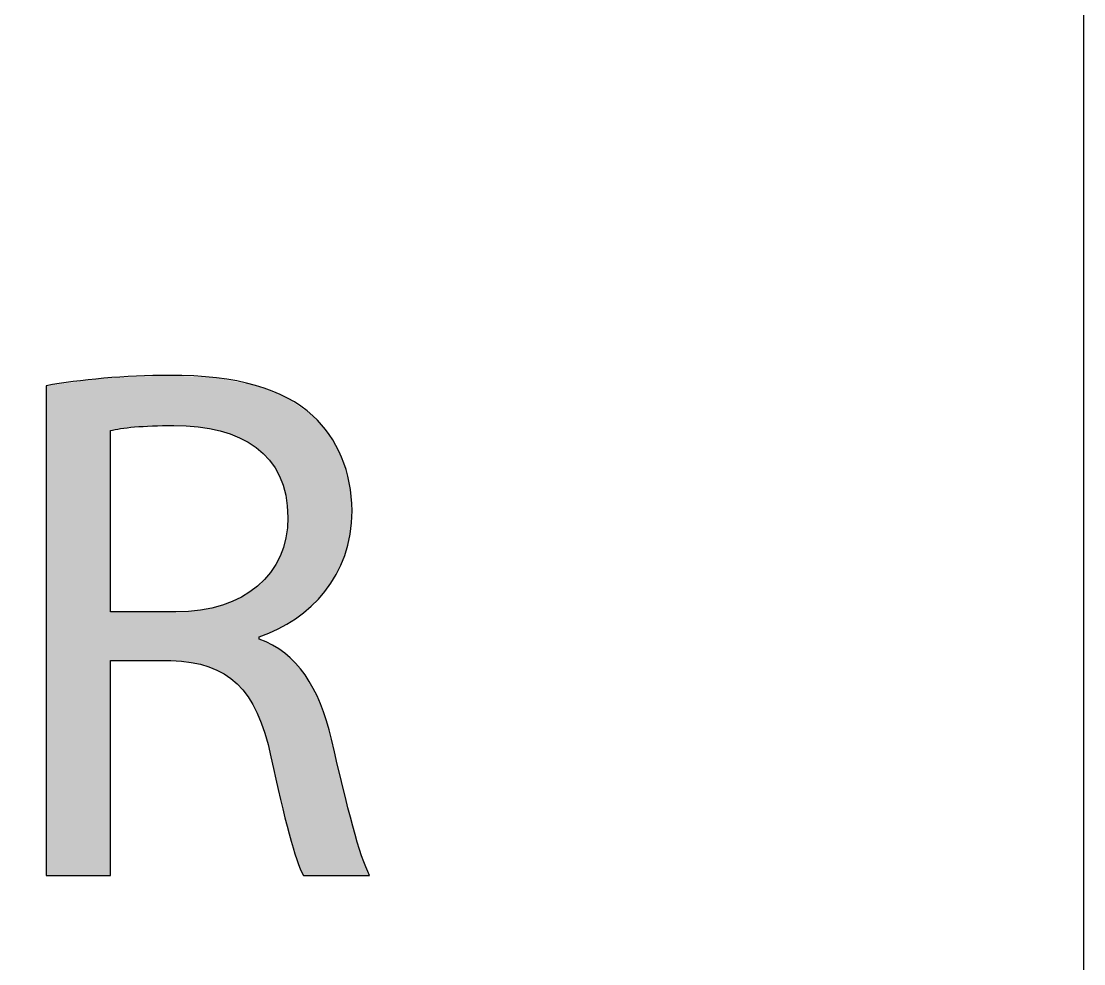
# Model space of a CAD drawing. Extents: x 0 to 360, y -268 to 0.
# Drawn here: x 286.675 to 291, y -203.979 to -200.144 of the extents above; entities that cross this region are included whole.
import ezdxf

# ---------------------------------------------------------------- set-up
doc = ezdxf.new("R2010")
doc.units = 0
doc.layers.add('LAYER_1', color=7, linetype='CONTINUOUS')

# ---------------------------------------------------------------- blocks, each defined once
blk = doc.blocks.new('*U197')
at = {"layer": 'LAYER_1', "color": 250}
for points in [[(287.2779, -201.7892), (287.2087, -201.588), (287.2779, -201.5849)], [(287.2958, -201.7889), (287.2958, -201.5859), (287.3048, -201.7894)], [(287.3048, -201.7894), (287.3048, -201.5864), (287.3559, -201.7922)], [(287.0106, -203.6203), (286.777, -201.627), (287.0106, -201.5969)], [(287.0381, -203.6203), (287.0106, -201.5969), (287.0381, -201.5957)], [(287.0795, -201.8014), (287.0381, -201.5957), (287.0795, -201.5938)], [(287.1365, -201.7948), (287.0795, -201.5938), (287.1365, -201.5913)], [(287.2087, -201.7905), (287.1365, -201.5913), (287.2087, -201.588)], [(287.3559, -201.7922), (287.3559, -201.5891), (287.367, -201.7928)], [(287.367, -201.7928), (287.367, -201.5896), (287.3949, -201.7943)], [(287.3949, -201.7943), (287.3949, -201.5911), (287.4045, -201.7957)], [(287.4045, -201.7957), (287.4045, -201.5916), (287.439, -201.8008)], [(287.439, -201.8008), (287.439, -201.5934), (287.441, -201.8011)], [(287.441, -201.8011), (287.441, -201.5936), (287.4504, -201.8032)], [(287.4504, -201.8032), (287.4504, -201.5941), (287.4697, -201.8074)], [(287.4697, -201.8074), (287.4697, -201.5951), (287.4846, -201.8107)], [(287.4846, -201.8107), (287.4846, -201.598), (287.4937, -201.8135)], [(287.4937, -201.8135), (287.4937, -201.5997), (287.501, -201.8157)], [(287.501, -201.8157), (287.501, -201.6011), (287.5256, -201.8232)], [(287.5256, -201.8232), (287.5256, -201.6058), (287.5341, -201.8266)], [(287.5341, -201.8266), (287.5341, -201.6075), (287.5539, -201.8346)], [(287.5539, -201.8346), (287.5539, -201.6113), (287.5639, -201.8386)], [(287.5639, -201.8386), (287.5639, -201.6132), (287.5715, -201.8426)], [(287.5715, -201.8426), (287.5715, -201.6147), (287.5984, -201.8566)], [(287.5984, -201.8566), (287.5984, -201.6199), (287.5992, -201.857)], [(287.5992, -201.857), (287.5992, -201.62), (287.6059, -201.8615)], [(287.6059, -201.8615), (287.6059, -201.6213), (287.6287, -201.8766)], [(287.6287, -201.8766), (287.6287, -201.6257), (287.6314, -201.8784)], [(287.6314, -201.8784), (287.6314, -201.6267), (287.6356, -201.882)], [(287.6356, -201.882), (287.6356, -201.6284), (287.6371, -201.8832)], [(287.6371, -201.8832), (287.6371, -201.629), (287.6438, -201.8888)], [(287.6438, -201.8888), (287.6438, -201.6317), (287.6603, -201.9028)], [(287.6603, -201.9028), (287.6603, -201.6382), (287.6651, -201.9079)], [(287.6651, -201.9079), (287.6651, -201.6401), (287.6663, -201.9092)], [(287.6663, -201.9092), (287.6663, -201.6406), (287.6859, -201.9304)], [(287.6859, -201.9304), (287.6859, -201.6484), (287.6897, -201.9356)], [(287.6897, -201.9356), (287.6897, -201.6499), (287.6913, -201.9378)], [(287.6913, -201.9378), (287.6913, -201.6505), (287.6983, -201.9476)], [(287.6983, -201.9476), (287.6983, -201.6533), (287.708, -201.9611)], [(287.708, -201.9611), (287.708, -201.6571), (287.7108, -201.9662)], [(287.7108, -201.9662), (287.7108, -201.6582), (287.7201, -201.9834)], [(287.7201, -201.9834), (287.7201, -201.6619), (287.7264, -201.995)], [(287.7264, -201.995), (287.7264, -201.6644), (287.7283, -201.9998)], [(287.7283, -201.9998), (287.7283, -201.6652), (287.741, -202.0322)], [(287.741, -202.0322), (287.741, -201.6702), (287.7421, -202.0364)], [(287.7421, -202.0364), (287.7421, -201.6706), (287.7475, -202.057)], [(287.7475, -202.057), (287.7475, -201.6728), (287.7516, -202.0726)], [(287.7516, -202.0726), (287.7516, -201.6744), (287.7521, -202.0762)], [(287.7521, -202.0762), (287.7521, -201.6746), (287.758, -202.1165)], [(287.758, -202.1165), (287.758, -201.6769), (287.7582, -202.1195)], [(287.7582, -202.1195), (287.7582, -201.677), (287.7584, -202.1244)], [(287.7584, -202.1244), (287.7584, -201.6771), (287.7602, -202.1637)], [(287.7602, -202.5936), (287.7584, -202.2013), (287.7602, -202.1637)], [(287.758, -202.5949), (287.7521, -202.2465), (287.758, -202.207)], [(287.7582, -202.5948), (287.758, -202.207), (287.7582, -202.2061)], [(287.7584, -202.5947), (287.7582, -202.2061), (287.7584, -202.2013)], [(287.7475, -202.601), (287.7421, -202.2848), (287.7475, -202.2642)], [(287.7516, -202.5987), (287.7475, -202.2642), (287.7516, -202.2485)], [(287.7521, -202.5984), (287.7516, -202.2485), (287.7521, -202.2465)], [(287.7283, -202.6122), (287.7264, -202.3247), (287.7283, -202.3211)], [(287.741, -202.6048), (287.7283, -202.3211), (287.741, -202.2878)], [(287.7421, -202.6042), (287.741, -202.2878), (287.7421, -202.2848)], [(287.708, -202.622), (287.6983, -202.3736), (287.708, -202.3592)], [(287.7108, -202.6209), (287.708, -202.3592), (287.7108, -202.355)], [(287.7201, -202.617), (287.7108, -202.355), (287.7201, -202.3369)], [(287.7264, -202.6133), (287.7201, -202.3369), (287.7264, -202.3247)], [(287.6859, -202.6312), (287.6663, -202.4143), (287.6859, -202.391)], [(287.6897, -202.6297), (287.6859, -202.391), (287.6897, -202.3866)], [(287.6913, -202.629), (287.6897, -202.3866), (287.6913, -202.3842)], [(287.6983, -202.6261), (287.6913, -202.3842), (287.6983, -202.3736)], [(287.6287, -202.9477), (287.6059, -202.466), (287.6287, -202.4486)], [(287.6314, -202.9525), (287.6287, -202.4486), (287.6314, -202.4466)], [(287.6287, -202.9477), (287.6287, -202.4486), (287.6314, -202.9525)], [(287.6356, -202.9602), (287.6314, -202.4466), (287.6356, -202.4433)], [(287.6314, -202.9525), (287.6314, -202.4466), (287.6356, -202.9602)], [(287.6371, -202.9641), (287.6356, -202.4433), (287.6371, -202.4422)], [(287.6356, -202.9602), (287.6356, -202.4433), (287.6371, -202.9641)], [(287.6438, -202.9817), (287.6371, -202.4422), (287.6438, -202.4359)], [(287.6371, -202.9641), (287.6371, -202.4422), (287.6438, -202.9817)], [(287.6603, -202.6419), (287.6438, -202.4359), (287.6603, -202.4202)], [(287.6651, -202.6399), (287.6603, -202.4202), (287.6651, -202.4157)], [(287.6663, -202.6394), (287.6651, -202.4157), (287.6663, -202.4143)], [(287.5639, -202.8523), (287.5539, -202.4954), (287.5639, -202.4906)], [(287.5715, -202.8614), (287.5639, -202.4906), (287.5715, -202.4869)], [(287.5639, -202.8523), (287.5639, -202.4906), (287.5715, -202.8614)], [(287.5984, -202.8935), (287.5715, -202.4869), (287.5984, -202.4705)], [(287.5715, -202.8614), (287.5715, -202.4869), (287.5984, -202.8935)], [(287.5992, -202.8947), (287.5984, -202.4705), (287.5992, -202.4701)], [(287.5984, -202.8935), (287.5984, -202.4705), (287.5992, -202.8947)], [(287.6059, -202.9068), (287.5992, -202.4701), (287.6059, -202.466)], [(287.5992, -202.8947), (287.5992, -202.4701), (287.6059, -202.9068)], [(287.6059, -202.9068), (287.6059, -202.466), (287.6287, -202.9477)], [(287.439, -202.7712), (287.4045, -202.5405), (287.439, -202.534)], [(287.441, -202.7721), (287.439, -202.534), (287.441, -202.5336)], [(287.439, -202.7712), (287.439, -202.534), (287.441, -202.7721)], [(287.4504, -202.7764), (287.441, -202.5336), (287.4504, -202.5319)], [(287.441, -202.7721), (287.441, -202.5336), (287.4504, -202.7764)], [(287.4697, -202.7854), (287.4504, -202.5319), (287.4697, -202.5266)], [(287.4504, -202.7764), (287.4504, -202.5319), (287.4697, -202.7854)], [(287.4846, -202.7923), (287.4697, -202.5266), (287.4846, -202.5225)], [(287.4697, -202.7854), (287.4697, -202.5266), (287.4846, -202.7923)], [(287.4937, -202.7965), (287.4846, -202.5225), (287.4937, -202.52)], [(287.4846, -202.7923), (287.4846, -202.5225), (287.4937, -202.7965)], [(287.501, -202.7999), (287.4937, -202.52), (287.501, -202.5173)], [(287.4937, -202.7965), (287.4937, -202.52), (287.501, -202.7999)], [(287.5256, -202.8187), (287.501, -202.5173), (287.5256, -202.5081)], [(287.501, -202.7999), (287.501, -202.5173), (287.5256, -202.8187)], [(287.5341, -202.8252), (287.5256, -202.5081), (287.5341, -202.505)], [(287.5256, -202.8187), (287.5256, -202.5081), (287.5341, -202.8252)], [(287.5539, -202.8403), (287.5341, -202.505), (287.5539, -202.4954)], [(287.5341, -202.8252), (287.5341, -202.505), (287.5539, -202.8403)], [(287.5539, -202.8403), (287.5539, -202.4954), (287.5639, -202.8523)], [(287.2841, -202.7452), (287.2841, -202.5475), (287.2958, -202.7464)], [(287.2958, -202.7464), (287.2958, -202.5475), (287.3048, -202.7472)], [(287.3559, -202.7522), (287.3048, -202.5475), (287.3559, -202.5457)], [(287.3048, -202.7472), (287.3048, -202.5475), (287.3559, -202.7522)], [(287.367, -202.7532), (287.3559, -202.5457), (287.367, -202.5445)], [(287.3559, -202.7522), (287.3559, -202.5457), (287.367, -202.7532)], [(287.3949, -202.7602), (287.367, -202.5445), (287.3949, -202.5415)], [(287.367, -202.7532), (287.367, -202.5445), (287.3949, -202.7602)], [(287.4045, -202.7626), (287.3949, -202.5415), (287.4045, -202.5405)], [(287.3949, -202.7602), (287.3949, -202.5415), (287.4045, -202.7626)], [(287.4045, -202.7626), (287.4045, -202.5405), (287.439, -202.7712)], [(287.6438, -202.9817), (287.6438, -202.6584), (287.6603, -203.0256)], [(287.6603, -203.0256), (287.6603, -202.6658), (287.6651, -203.0382)], [(287.6651, -203.0382), (287.6651, -202.6679), (287.6663, -203.0414)], [(287.6663, -203.0414), (287.6663, -202.6685), (287.6859, -203.1173)], [(287.6859, -203.1173), (287.6859, -202.6772), (287.6897, -203.1317)], [(287.6897, -203.1317), (287.6897, -202.6789), (287.6913, -203.138)], [(287.6913, -203.138), (287.6913, -202.6796), (287.6983, -203.1677)], [(287.6983, -203.1677), (287.6983, -202.6828), (287.708, -203.2085)], [(287.708, -203.2085), (287.708, -202.6892), (287.7108, -203.2202)], [(287.7108, -203.2202), (287.7108, -202.691), (287.7201, -203.2596)], [(287.7201, -203.2596), (287.7201, -202.6972), (287.7264, -203.2861)], [(287.7264, -203.2861), (287.7264, -202.7013), (287.7283, -203.2941)], [(287.7283, -203.2941), (287.7283, -202.7026), (287.741, -203.3476)], [(287.741, -203.3476), (287.741, -202.711), (287.7421, -203.3523)], [(287.7421, -203.3523), (287.7421, -202.7117), (287.7475, -203.375)], [(287.7475, -203.375), (287.7475, -202.7153), (287.7516, -203.3923)], [(287.7516, -203.3923), (287.7516, -202.719), (287.7521, -203.3945)], [(287.7521, -203.3945), (287.7521, -202.7195), (287.758, -203.4196)], [(287.758, -203.4196), (287.758, -202.725), (287.7582, -203.4202)], [(287.7582, -203.4202), (287.7582, -202.7251), (287.7584, -203.4211)], [(287.7584, -203.4211), (287.7584, -202.7253), (287.7602, -203.4288)], [(287.7602, -203.4288), (287.7602, -202.727), (287.7655, -203.451)], [(287.7655, -203.451), (287.7655, -202.7318), (287.7911, -203.5367)], [(287.7911, -203.5367), (287.7911, -202.7555), (287.7913, -203.5373)], [(287.7913, -203.5373), (287.7913, -202.7557), (287.7966, -203.555)], [(287.7966, -203.555), (287.7966, -202.7622), (287.8236, -203.6203)]]:
    blk.add_solid(points, dxfattribs=at)
at = {"layer": 'LAYER_1', "color": 250, "extrusion": (0, 0, -1)}
for points in [[(-287.2779, -201.7892), (-287.2779, -201.5849), (-287.2841, -201.7891)], [(-287.2841, -201.7891), (-287.2779, -201.5849), (-287.2841, -201.5853)], [(-287.2841, -201.7891), (-287.2841, -201.5853), (-287.2958, -201.7889)], [(-287.2958, -201.7889), (-287.2841, -201.5853), (-287.2958, -201.5859)], [(-287.3048, -201.7894), (-287.2958, -201.5859), (-287.3048, -201.5864)], [(-287.3559, -201.7922), (-287.3048, -201.5864), (-287.3559, -201.5891)], [(-286.777, -203.6203), (-286.777, -201.627), (-287.0106, -203.6203)], [(-287.0106, -203.6203), (-287.0106, -201.5969), (-287.0381, -203.6203)], [(-287.0381, -201.8096), (-287.0381, -201.5957), (-287.0795, -201.8014)], [(-287.0795, -201.8014), (-287.0795, -201.5938), (-287.1365, -201.7948)], [(-287.1365, -201.7948), (-287.1365, -201.5913), (-287.2087, -201.7905)], [(-287.2087, -201.7905), (-287.2087, -201.588), (-287.2779, -201.7892)], [(-287.367, -201.7928), (-287.3559, -201.5891), (-287.367, -201.5896)], [(-287.3949, -201.7943), (-287.367, -201.5896), (-287.3949, -201.5911)], [(-287.4045, -201.7957), (-287.3949, -201.5911), (-287.4045, -201.5916)], [(-287.439, -201.8008), (-287.4045, -201.5916), (-287.439, -201.5934)], [(-287.441, -201.8011), (-287.439, -201.5934), (-287.441, -201.5936)], [(-287.4504, -201.8032), (-287.441, -201.5936), (-287.4504, -201.5941)], [(-287.4697, -201.8074), (-287.4504, -201.5941), (-287.4697, -201.5951)], [(-287.4846, -201.8107), (-287.4697, -201.5951), (-287.4846, -201.598)], [(-287.4937, -201.8135), (-287.4846, -201.598), (-287.4937, -201.5997)], [(-287.501, -201.8157), (-287.4937, -201.5997), (-287.501, -201.6011)], [(-287.5256, -201.8232), (-287.501, -201.6011), (-287.5256, -201.6058)], [(-287.5341, -201.8266), (-287.5256, -201.6058), (-287.5341, -201.6075)], [(-287.5539, -201.8346), (-287.5341, -201.6075), (-287.5539, -201.6113)], [(-287.5639, -201.8386), (-287.5539, -201.6113), (-287.5639, -201.6132)], [(-287.5715, -201.8426), (-287.5639, -201.6132), (-287.5715, -201.6147)], [(-287.5984, -201.8566), (-287.5715, -201.6147), (-287.5984, -201.6199)], [(-287.5992, -201.857), (-287.5984, -201.6199), (-287.5992, -201.62)], [(-287.6059, -201.8615), (-287.5992, -201.62), (-287.6059, -201.6213)], [(-287.6287, -201.8766), (-287.6059, -201.6213), (-287.6287, -201.6257)], [(-287.6314, -201.8784), (-287.6287, -201.6257), (-287.6314, -201.6267)], [(-287.6356, -201.882), (-287.6314, -201.6267), (-287.6356, -201.6284)], [(-287.6371, -201.8832), (-287.6356, -201.6284), (-287.6371, -201.629)], [(-287.6438, -201.8888), (-287.6371, -201.629), (-287.6438, -201.6317)], [(-287.6603, -201.9028), (-287.6438, -201.6317), (-287.6603, -201.6382)], [(-287.6651, -201.9079), (-287.6603, -201.6382), (-287.6651, -201.6401)], [(-287.6663, -201.9092), (-287.6651, -201.6401), (-287.6663, -201.6406)], [(-287.6859, -201.9304), (-287.6663, -201.6406), (-287.6859, -201.6484)], [(-287.6897, -201.9356), (-287.6859, -201.6484), (-287.6897, -201.6499)], [(-287.6913, -201.9378), (-287.6897, -201.6499), (-287.6913, -201.6505)], [(-287.6983, -201.9476), (-287.6913, -201.6505), (-287.6983, -201.6533)], [(-287.708, -201.9611), (-287.6983, -201.6533), (-287.708, -201.6571)], [(-287.7108, -201.9662), (-287.708, -201.6571), (-287.7108, -201.6582)], [(-287.7201, -201.9834), (-287.7108, -201.6582), (-287.7201, -201.6619)], [(-287.7264, -201.995), (-287.7201, -201.6619), (-287.7264, -201.6644)], [(-287.7283, -201.9998), (-287.7264, -201.6644), (-287.7283, -201.6652)], [(-287.741, -202.0322), (-287.7283, -201.6652), (-287.741, -201.6702)], [(-287.7421, -202.0364), (-287.741, -201.6702), (-287.7421, -201.6706)], [(-287.7475, -202.057), (-287.7421, -201.6706), (-287.7475, -201.6728)], [(-287.7516, -202.0726), (-287.7475, -201.6728), (-287.7516, -201.6744)], [(-287.7521, -202.0762), (-287.7516, -201.6744), (-287.7521, -201.6746)], [(-287.758, -202.1165), (-287.7521, -201.6746), (-287.758, -201.6769)], [(-287.7582, -202.1195), (-287.758, -201.6769), (-287.7582, -201.677)], [(-287.7584, -202.1244), (-287.7582, -201.677), (-287.7584, -201.6771)], [(-287.7602, -202.1637), (-287.7584, -201.6771), (-287.7602, -201.6784)], [(-287.7602, -202.5936), (-287.7602, -201.6784), (-287.7655, -202.5905)], [(-287.7655, -202.5905), (-287.7602, -201.6784), (-287.7655, -201.682)], [(-287.7655, -202.5905), (-287.7655, -201.682), (-287.7911, -202.5756)], [(-287.7911, -202.5756), (-287.7655, -201.682), (-287.7911, -201.7)], [(-287.7911, -202.5756), (-287.7911, -201.7), (-287.7913, -202.5754)], [(-287.7913, -202.5754), (-287.7911, -201.7), (-287.7913, -201.7001)], [(-287.7913, -202.5754), (-287.7913, -201.7001), (-287.7966, -202.5712)], [(-287.7966, -202.5712), (-287.7913, -201.7001), (-287.7966, -201.7038)], [(-287.7966, -202.5712), (-287.7966, -201.7038), (-287.8236, -202.5498)], [(-287.8236, -202.5498), (-287.7966, -201.7038), (-287.8236, -201.7227)], [(-287.8236, -202.5498), (-287.8236, -201.7227), (-287.8301, -202.5447)], [(-287.8301, -202.5447), (-287.8236, -201.7227), (-287.8301, -201.7272)], [(-287.8301, -202.5447), (-287.8301, -201.7272), (-287.8553, -202.5247)], [(-287.8553, -202.5247), (-287.8301, -201.7272), (-287.8553, -201.7448)], [(-287.8553, -202.5247), (-287.8553, -201.7448), (-287.8622, -202.5172)], [(-287.8622, -202.5172), (-287.8553, -201.7448), (-287.8622, -201.7496)], [(-287.8622, -202.5172), (-287.8622, -201.7496), (-287.8929, -202.4842)], [(-287.8929, -202.4842), (-287.8622, -201.7496), (-287.8929, -201.7847)], [(-287.8929, -202.4842), (-287.8929, -201.7847), (-287.9111, -202.4646)], [(-287.9111, -202.4646), (-287.8929, -201.7847), (-287.9111, -201.8055)], [(-287.9111, -202.4646), (-287.9111, -201.8055), (-287.9289, -202.4378)], [(-287.9289, -202.4378), (-287.9111, -201.8055), (-287.9289, -201.8258)], [(-287.9289, -202.4378), (-287.9289, -201.8258), (-287.9373, -202.4252)], [(-287.9373, -202.4252), (-287.9289, -201.8258), (-287.9373, -201.8411)], [(-287.9373, -202.4252), (-287.9373, -201.8411), (-287.9571, -202.3954)], [(-287.9571, -202.3954), (-287.9373, -201.8411), (-287.9571, -201.8773)], [(-287.9571, -202.3954), (-287.9571, -201.8773), (-287.979, -202.3463)], [(-287.979, -202.3463), (-287.9571, -201.8773), (-287.979, -201.9173)], [(-287.979, -202.3463), (-287.979, -201.9173), (-287.9918, -202.3175)], [(-287.9918, -202.3175), (-287.979, -201.9173), (-287.9918, -201.9598)], [(-287.9918, -202.3175), (-287.9918, -201.9598), (-288.0104, -202.244)], [(-288.0104, -202.244), (-287.9918, -201.9598), (-288.0104, -202.0216)], [(-288.0104, -202.244), (-288.0104, -202.0216), (-288.0137, -202.231)], [(-288.0137, -202.231), (-288.0104, -202.0216), (-288.0137, -202.0561)], [(-288.0137, -202.231), (-288.0137, -202.0561), (-288.0214, -202.1362)], [(-287.758, -202.5949), (-287.758, -202.207), (-287.7582, -202.5948)], [(-287.7582, -202.5948), (-287.7582, -202.2061), (-287.7584, -202.5947)], [(-287.7584, -202.5947), (-287.7584, -202.2013), (-287.7602, -202.5936)], [(-287.7475, -202.601), (-287.7475, -202.2642), (-287.7516, -202.5987)], [(-287.7516, -202.5987), (-287.7516, -202.2485), (-287.7521, -202.5984)], [(-287.7521, -202.5984), (-287.7521, -202.2465), (-287.758, -202.5949)], [(-287.7283, -202.6122), (-287.7283, -202.3211), (-287.741, -202.6048)], [(-287.741, -202.6048), (-287.741, -202.2878), (-287.7421, -202.6042)], [(-287.7421, -202.6042), (-287.7421, -202.2848), (-287.7475, -202.601)], [(-287.708, -202.622), (-287.708, -202.3592), (-287.7108, -202.6209)], [(-287.7108, -202.6209), (-287.7108, -202.355), (-287.7201, -202.617)], [(-287.7201, -202.617), (-287.7201, -202.3369), (-287.7264, -202.6133)], [(-287.7264, -202.6133), (-287.7264, -202.3247), (-287.7283, -202.6122)], [(-287.6859, -202.6312), (-287.6859, -202.391), (-287.6897, -202.6297)], [(-287.6897, -202.6297), (-287.6897, -202.3866), (-287.6913, -202.629)], [(-287.6913, -202.629), (-287.6913, -202.3842), (-287.6983, -202.6261)], [(-287.6983, -202.6261), (-287.6983, -202.3736), (-287.708, -202.622)], [(-287.6438, -202.6488), (-287.6438, -202.4359), (-287.6603, -202.6419)], [(-287.6603, -202.6419), (-287.6603, -202.4202), (-287.6651, -202.6399)], [(-287.6651, -202.6399), (-287.6651, -202.4157), (-287.6663, -202.6394)], [(-287.6663, -202.6394), (-287.6663, -202.4143), (-287.6859, -202.6312)], [(-287.0381, -202.7452), (-287.0381, -202.5475), (-287.0795, -202.7452)], [(-287.0795, -202.7452), (-287.0381, -202.5475), (-287.0795, -202.5475)], [(-287.0795, -202.7452), (-287.0795, -202.5475), (-287.1365, -202.7452)], [(-287.1365, -202.7452), (-287.0795, -202.5475), (-287.1365, -202.5475)], [(-287.1365, -202.7452), (-287.1365, -202.5475), (-287.2087, -202.7452)], [(-287.2087, -202.7452), (-287.1365, -202.5475), (-287.2087, -202.5475)], [(-287.2087, -202.7452), (-287.2087, -202.5475), (-287.2779, -202.7452)], [(-287.2779, -202.7452), (-287.2087, -202.5475), (-287.2779, -202.5475)], [(-287.2779, -202.7452), (-287.2779, -202.5475), (-287.2841, -202.7452)], [(-287.2841, -202.7452), (-287.2779, -202.5475), (-287.2841, -202.5475)], [(-287.2958, -202.7464), (-287.2841, -202.5475), (-287.2958, -202.5475)], [(-287.3048, -202.7472), (-287.2958, -202.5475), (-287.3048, -202.5475)], [(-287.6603, -203.0256), (-287.6438, -202.6584), (-287.6603, -202.6658)], [(-287.6651, -203.0382), (-287.6603, -202.6658), (-287.6651, -202.6679)], [(-287.6663, -203.0414), (-287.6651, -202.6679), (-287.6663, -202.6685)], [(-287.6859, -203.1173), (-287.6663, -202.6685), (-287.6859, -202.6772)], [(-287.6897, -203.1317), (-287.6859, -202.6772), (-287.6897, -202.6789)], [(-287.6913, -203.138), (-287.6897, -202.6789), (-287.6913, -202.6796)], [(-287.6983, -203.1677), (-287.6913, -202.6796), (-287.6983, -202.6828)], [(-287.708, -203.2085), (-287.6983, -202.6828), (-287.708, -202.6892)], [(-287.7108, -203.2202), (-287.708, -202.6892), (-287.7108, -202.691)], [(-287.7201, -203.2596), (-287.7108, -202.691), (-287.7201, -202.6972)], [(-287.7264, -203.2861), (-287.7201, -202.6972), (-287.7264, -202.7013)], [(-287.7283, -203.2941), (-287.7264, -202.7013), (-287.7283, -202.7026)], [(-287.741, -203.3476), (-287.7283, -202.7026), (-287.741, -202.711)], [(-287.7421, -203.3523), (-287.741, -202.711), (-287.7421, -202.7117)], [(-287.7475, -203.375), (-287.7421, -202.7117), (-287.7475, -202.7153)], [(-287.7516, -203.3923), (-287.7475, -202.7153), (-287.7516, -202.719)], [(-287.7521, -203.3945), (-287.7516, -202.719), (-287.7521, -202.7195)], [(-287.758, -203.4196), (-287.7521, -202.7195), (-287.758, -202.725)], [(-287.7582, -203.4202), (-287.758, -202.725), (-287.7582, -202.7251)], [(-287.7584, -203.4211), (-287.7582, -202.7251), (-287.7584, -202.7253)], [(-287.7602, -203.4288), (-287.7584, -202.7253), (-287.7602, -202.727)], [(-287.7655, -203.451), (-287.7602, -202.727), (-287.7655, -202.7318)], [(-287.7911, -203.5367), (-287.7655, -202.7318), (-287.7911, -202.7555)], [(-287.7913, -203.5373), (-287.7911, -202.7555), (-287.7913, -202.7557)], [(-287.7966, -203.555), (-287.7913, -202.7557), (-287.7966, -202.7622)], [(-287.8236, -203.6203), (-287.7966, -202.7622), (-287.8236, -202.7956)], [(-287.8236, -203.6203), (-287.8236, -202.7956), (-287.8301, -203.6203)], [(-287.8301, -203.6203), (-287.8236, -202.7956), (-287.8301, -202.8036)], [(-287.8301, -203.6203), (-287.8301, -202.8036), (-287.8553, -203.6203)], [(-287.8553, -203.6203), (-287.8301, -202.8036), (-287.8553, -202.8508)], [(-287.8553, -203.6203), (-287.8553, -202.8508), (-287.8622, -203.6203)], [(-287.8622, -203.6203), (-287.8553, -202.8508), (-287.8622, -202.8638)], [(-287.8622, -203.6203), (-287.8622, -202.8638), (-287.8929, -203.6203)], [(-287.8929, -203.6203), (-287.8622, -202.8638), (-287.8929, -202.9212)], [(-287.8929, -203.6203), (-287.8929, -202.9212), (-287.9111, -203.6203)], [(-287.9111, -203.6203), (-287.8929, -202.9212), (-287.9111, -202.9805)], [(-287.9111, -203.6203), (-287.9111, -202.9805), (-287.9289, -203.6203)], [(-287.9289, -203.6203), (-287.9111, -202.9805), (-287.9289, -203.0384)], [(-287.9289, -203.6203), (-287.9289, -203.0384), (-287.9373, -203.6203)], [(-287.9373, -203.6203), (-287.9289, -203.0384), (-287.9373, -203.0656)], [(-287.9373, -203.6203), (-287.9373, -203.0656), (-287.9571, -203.6203)], [(-287.9571, -203.6203), (-287.9373, -203.0656), (-287.9571, -203.1461)], [(-287.9571, -203.6203), (-287.9571, -203.1461), (-287.979, -203.6203)], [(-287.979, -203.6203), (-287.9571, -203.1461), (-287.979, -203.2349)], [(-287.979, -203.6203), (-287.979, -203.2349), (-287.9918, -203.6203)], [(-287.9918, -203.6203), (-287.979, -203.2349), (-287.9918, -203.2869)], [(-287.9918, -203.6203), (-287.9918, -203.2869), (-288.0104, -203.6203)], [(-288.0104, -203.6203), (-287.9918, -203.2869), (-288.0104, -203.3626)], [(-288.0104, -203.6203), (-288.0104, -203.3626), (-288.0137, -203.6203)], [(-288.0137, -203.6203), (-288.0104, -203.3626), (-288.0137, -203.3759)], [(-288.0137, -203.6203), (-288.0137, -203.3759), (-288.0214, -203.6203)], [(-288.0214, -203.6203), (-288.0137, -203.3759), (-288.0214, -203.4069)], [(-288.0214, -203.6203), (-288.0214, -203.4069), (-288.0245, -203.6203)], [(-288.0245, -203.6203), (-288.0214, -203.4069), (-288.0245, -203.4195)], [(-288.0245, -203.6203), (-288.0245, -203.4195), (-288.0605, -203.6203)], [(-288.0605, -203.6203), (-288.0245, -203.4195), (-288.0605, -203.5404)], [(-288.0605, -203.6203), (-288.0605, -203.5404), (-288.093, -203.6203)]]:
    blk.add_solid(points, dxfattribs=at)
blk = doc.blocks.new('BLOCK_24')
at = {"layer": 'LAYER_1'}
for points, knots in [([(286.777, -201.627), (286.9093, -201.6029), (287.1008, -201.5849), (287.2779, -201.5849), (287.557, -201.5849), (287.7395, -201.6387), (287.8622, -201.7496), (287.9614, -201.8399), (288.0214, -201.9777), (288.0214, -202.1362), (288.0214, -202.4), (287.8532, -202.5771), (287.6438, -202.6488), (287.6438, -202.6488), (287.6438, -202.6584), (287.6438, -202.6584), (287.7967, -202.7122), (287.8897, -202.8562), (287.9373, -203.0656), (288.0034, -203.3475), (288.0517, -203.5424), (288.093, -203.6203), (288.093, -203.6203), (287.8236, -203.6203), (287.8236, -203.6203), (287.7905, -203.5604), (287.7457, -203.3895), (287.6913, -203.138), (287.6314, -202.8589), (287.5204, -202.7542), (287.2841, -202.7452), (287.2841, -202.7452), (287.0381, -202.7452), (287.0381, -202.7452), (287.0381, -202.7452), (287.0381, -203.6203), (287.0381, -203.6203), (287.0381, -203.6203), (286.777, -203.6203), (286.777, -203.6203), (286.777, -203.6203), (286.777, -201.627), (286.777, -201.627)], [0, 0, 0, 0, 1, 1, 1, 2, 2, 2, 3, 3, 3, 4, 4, 4, 5, 5, 5, 6, 6, 6, 7, 7, 7, 8, 8, 8, 9, 9, 9, 10, 10, 10, 11, 11, 11, 12, 12, 12, 13, 13, 13, 14, 14, 14, 14]), ([(287.0381, -202.5475), (287.0381, -202.5475), (287.3048, -202.5475), (287.3048, -202.5475), (287.5838, -202.5475), (287.7602, -202.3945), (287.7602, -202.1637), (287.7602, -201.9026), (287.5714, -201.7889), (287.2958, -201.7889), (287.1697, -201.7889), (287.0829, -201.7978), (287.0381, -201.8096), (287.0381, -201.8096), (287.0381, -202.5475), (287.0381, -202.5475)], [0, 0, 0, 0, 1, 1, 1, 2, 2, 2, 3, 3, 3, 4, 4, 4, 5, 5, 5, 5])]:
    blk.add_open_spline(points, degree=3, knots=knots, dxfattribs=at)
at = {"layer": 'LAYER_1', "color": 250}
blk.add_blockref('*U197', (0, 0), dxfattribs=at)
blk = doc.blocks.new('BLOCK_20')
at = {"layer": 'LAYER_1', "color": 250}
blk.add_lwpolyline([(291, -196.0003), (274.9851, -196.0003), (274.9851, -251.9998), (291, -251.9998), (291, -196.0003)], dxfattribs=at)
at = {"layer": 'LAYER_1'}
blk.add_blockref('BLOCK_24', (0, 0), dxfattribs=at)
blk = doc.blocks.new('BLOCK_17')
at = {"layer": 'LAYER_1'}
blk.add_blockref('BLOCK_20', (0, 0), dxfattribs=at)

msp = doc.modelspace()

# ---------------------------------------------------------------- block references
at = {"layer": 'LAYER_1'}
msp.add_blockref('BLOCK_17', (0, 0), dxfattribs=at)

doc.saveas('drawing.dxf')
